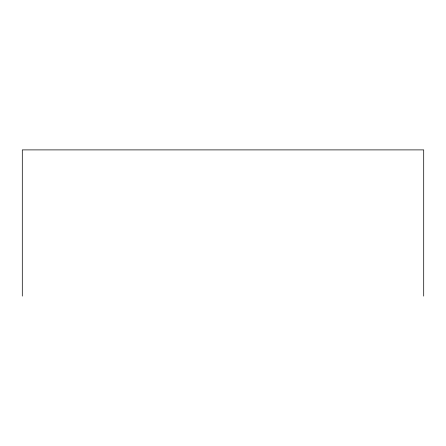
<?xml version="1.0" encoding="UTF-8"?>
<svg xmlns="http://www.w3.org/2000/svg" width="446" height="446" viewBox="0 0 446 446"><rect width="100%" height="100%" fill="white"/><g stroke="black" fill="none" stroke-linecap="round" stroke-linejoin="round"><path stroke-width="0.67" d="M423.7 296.105L423.7 149.895L22.3 149.895L22.3 296.105"/></g></svg>
